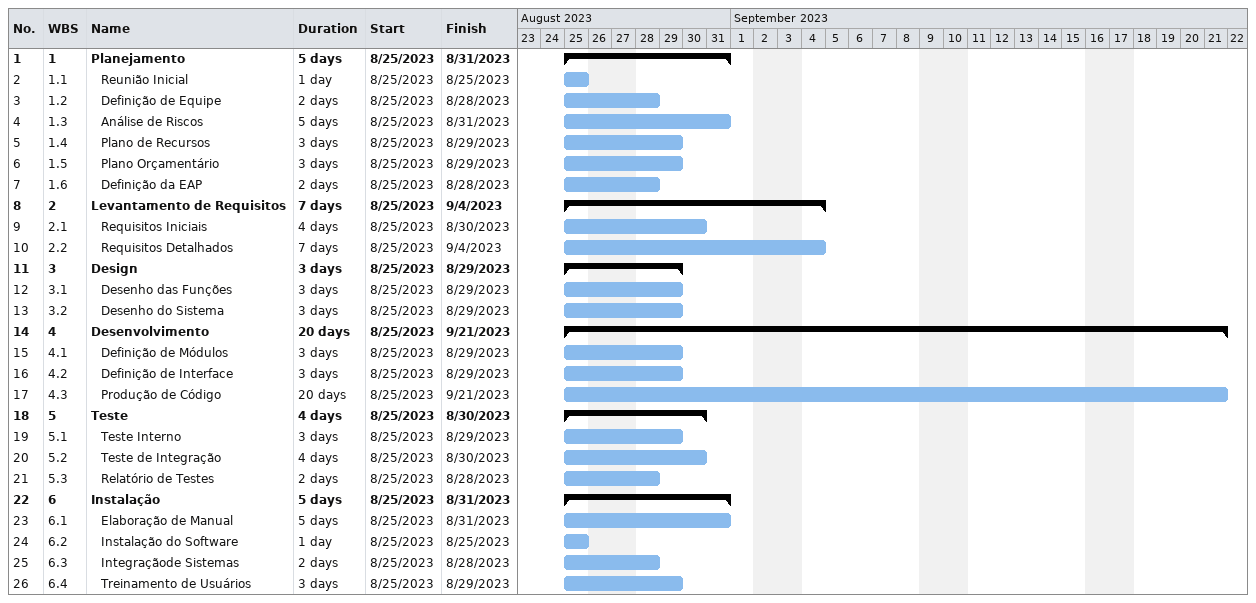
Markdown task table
| ID | WBS | Task | Duration | Start | Finish |
|---|---|---|---|---|---|
| 1 | 1 | **Planejamento** | 5d | 2023-08-25 | 2023-08-31 |
| 2 | 1.1 | Reunião Inicial | 1d | 2023-08-25 | 2023-08-25 |
| 3 | 1.2 | Definição de Equipe | 2d | 2023-08-25 | 2023-08-28 |
| 4 | 1.3 | Análise de Riscos | 5d | 2023-08-25 | 2023-08-31 |
| 5 | 1.4 | Plano de Recursos | 3d | 2023-08-25 | 2023-08-29 |
| 6 | 1.5 | Plano Orçamentário | 3d | 2023-08-25 | 2023-08-29 |
| 7 | 1.6 | Definição da EAP | 2d | 2023-08-25 | 2023-08-28 |
| 8 | 2 | **Levantamento de Requisitos** | 7d | 2023-08-25 | 2023-09-04 |
| 9 | 2.1 | Requisitos Iniciais | 4d | 2023-08-25 | 2023-08-30 |
| 10 | 2.2 | Requisitos Detalhados | 7d | 2023-08-25 | 2023-09-04 |
| 11 | 3 | **Design** | 3d | 2023-08-25 | 2023-08-29 |
| 12 | 3.1 | Desenho das Funções | 3d | 2023-08-25 | 2023-08-29 |
| 13 | 3.2 | Desenho do Sistema | 3d | 2023-08-25 | 2023-08-29 |
| 14 | 4 | **Desenvolvimento** | 20d | 2023-08-25 | 2023-09-21 |
| 15 | 4.1 | Definição de Módulos | 3d | 2023-08-25 | 2023-08-29 |
| 16 | 4.2 | Definição de Interface | 3d | 2023-08-25 | 2023-08-29 |
| 17 | 4.3 | Produção de Código | 20d | 2023-08-25 | 2023-09-21 |
| 18 | 5 | **Teste** | 4d | 2023-08-25 | 2023-08-30 |
| 19 | 5.1 | Teste Interno | 3d | 2023-08-25 | 2023-08-29 |
| 20 | 5.2 | Teste de Integração | 4d | 2023-08-25 | 2023-08-30 |
| 21 | 5.3 | Relatório de Testes | 2d | 2023-08-25 | 2023-08-28 |
| 22 | 6 | **Instalação** | 5d | 2023-08-25 | 2023-08-31 |
| 23 | 6.1 | Elaboração de Manual | 5d | 2023-08-25 | 2023-08-31 |
| 24 | 6.2 | Instalação do Software | 1d | 2023-08-25 | 2023-08-25 |
| 25 | 6.3 | Integraçãode Sistemas | 2d | 2023-08-25 | 2023-08-28 |
| 26 | 6.4 | Treinamento de Usuários | 3d | 2023-08-25 | 2023-08-29 |
